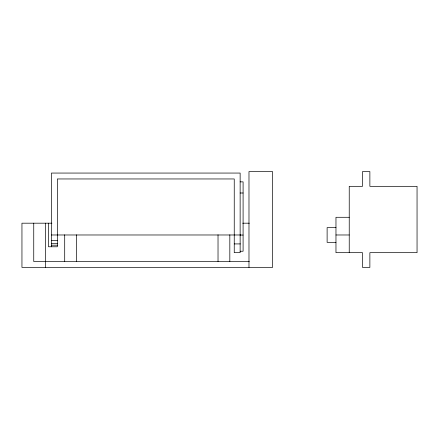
<?xml version="1.0" encoding="UTF-8"?>
<svg xmlns="http://www.w3.org/2000/svg" width="439" height="439" viewBox="0 0 439 439"><rect width="100%" height="100%" fill="white"/><g stroke="black" fill="none" stroke-linecap="round" stroke-linejoin="round"><path stroke-width="0.66" d="M240.138 181.856L243.091 181.856L243.091 251.245L240.138 251.245M240.138 193.001L243.091 193.001M349.235 217.289L335.967 217.289L335.967 252.672L362.504 252.672L362.504 267.411L369.874 267.411L369.874 252.672L417.05 252.672L417.05 186.328L369.874 186.328L369.874 171.589L362.504 171.589L362.504 186.328L349.235 186.328L349.235 252.672M51.917 223.188L21.95 223.188L21.95 267.411L272.575 267.411L272.575 171.589L248.984 171.589L248.984 267.411M242.712 223.188L249.336 223.188M335.967 227.611L327.121 227.611L327.121 242.35L335.967 242.35M51.434 234.98L240.561 234.98M335.967 234.98L349.235 234.98M240.138 235.052L243.091 235.052M51.434 240.671L57.333 240.671M51.434 243.321L57.333 243.321M234.245 243.919L240.369 243.919M51.434 245.192L57.333 245.192M249.336 261.518L33.743 261.518L33.743 223.188M229.822 234.821L229.822 261.518M218.024 234.821L218.024 261.518M76.496 234.821L76.496 261.518M64.703 234.821L64.703 261.518M51.434 246.773L51.434 173.059L240.138 173.059L240.138 252.672L234.245 252.672L234.245 178.958L57.333 178.958L57.333 246.773L48.488 246.773L48.488 223.188M45.541 223.188L45.541 267.411"/></g></svg>
